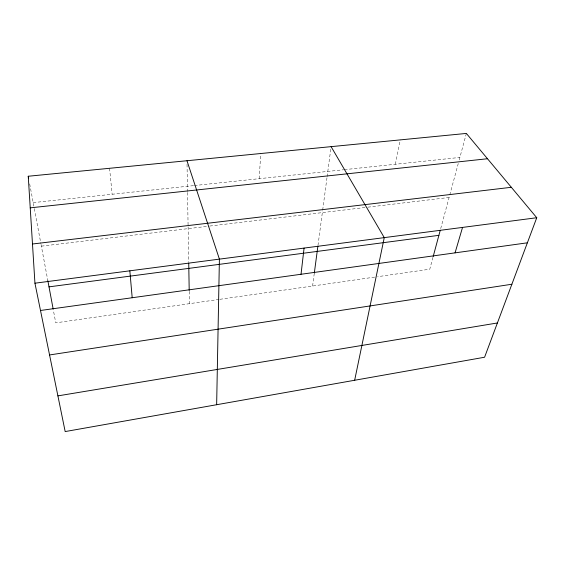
<?xml version="1.0" encoding="UTF-8"?>
<svg xmlns="http://www.w3.org/2000/svg" width="565" height="565" viewBox="0 0 565 565"><rect width="100%" height="100%" fill="white"/><g stroke="black" fill="none" stroke-linecap="round" stroke-linejoin="round"><path stroke-width="0.42" stroke-dasharray="2.83 2.12" d="M259.215 178.681L260.726 153.525M312.6 286.01L314.324 273.043M317.989 245.387L322.573 210.886M322.686 210.032L327.015 177.424M327.128 176.57L330.984 147.507M395.338 164.267L400.295 139.887M432.959 257.35L429.767 269.208L377.568 276.695M440.707 228.606L449.563 195.765M449.789 194.911L458.286 163.398M459.204 159.987L466.358 133.432M219.093 299.422L55.751 322.848L53.336 309.994M219.969 299.295L376.693 276.822M41.365 246.163L208.972 226.148M209.841 226.042L366.968 207.277M367.843 207.171L449.104 197.468M33.194 202.616L193.541 185.638M194.416 185.546L343.598 169.747M344.473 169.655L459.889 157.43M29.684 183.9L34.154 207.736M34.317 208.591L40.885 243.6M41.047 244.454L47.863 280.798M109.568 168.299L112.153 194.254M187.029 164.26L187.502 191.577M187.516 192.46L188.096 225.986M188.11 226.869L188.717 262.337M189.219 291.328L189.43 303.68"/><path stroke-width="0.85" d="M216.649 404.724L219.404 259.13L186.973 160.735M301.018 274.272L304.083 248.084M314.324 273.043L317.876 246.248M354.658 380.266L384.264 237.625L331.097 146.653M433.193 256.51L440.255 230.287M455.058 252.859L462.537 227.413M536.75 217.73L484.586 357.235L65.173 431.568L34.938 283.199L28.25 176.245L466.358 133.432L536.75 217.73L34.938 283.199M57.898 395.881L497.398 322.968M49.558 354.954L511.883 284.237M40.496 310.482L527.371 242.809M49 286.858L438.892 235.337M32.488 244.002L511.332 187.29M30.227 207.849L487.496 158.744M28.25 176.245L28.568 177.947M47.863 280.798L53.181 309.14M129.837 270.819L132.189 297.734M188.731 263.198L189.204 290.445"/></g></svg>
